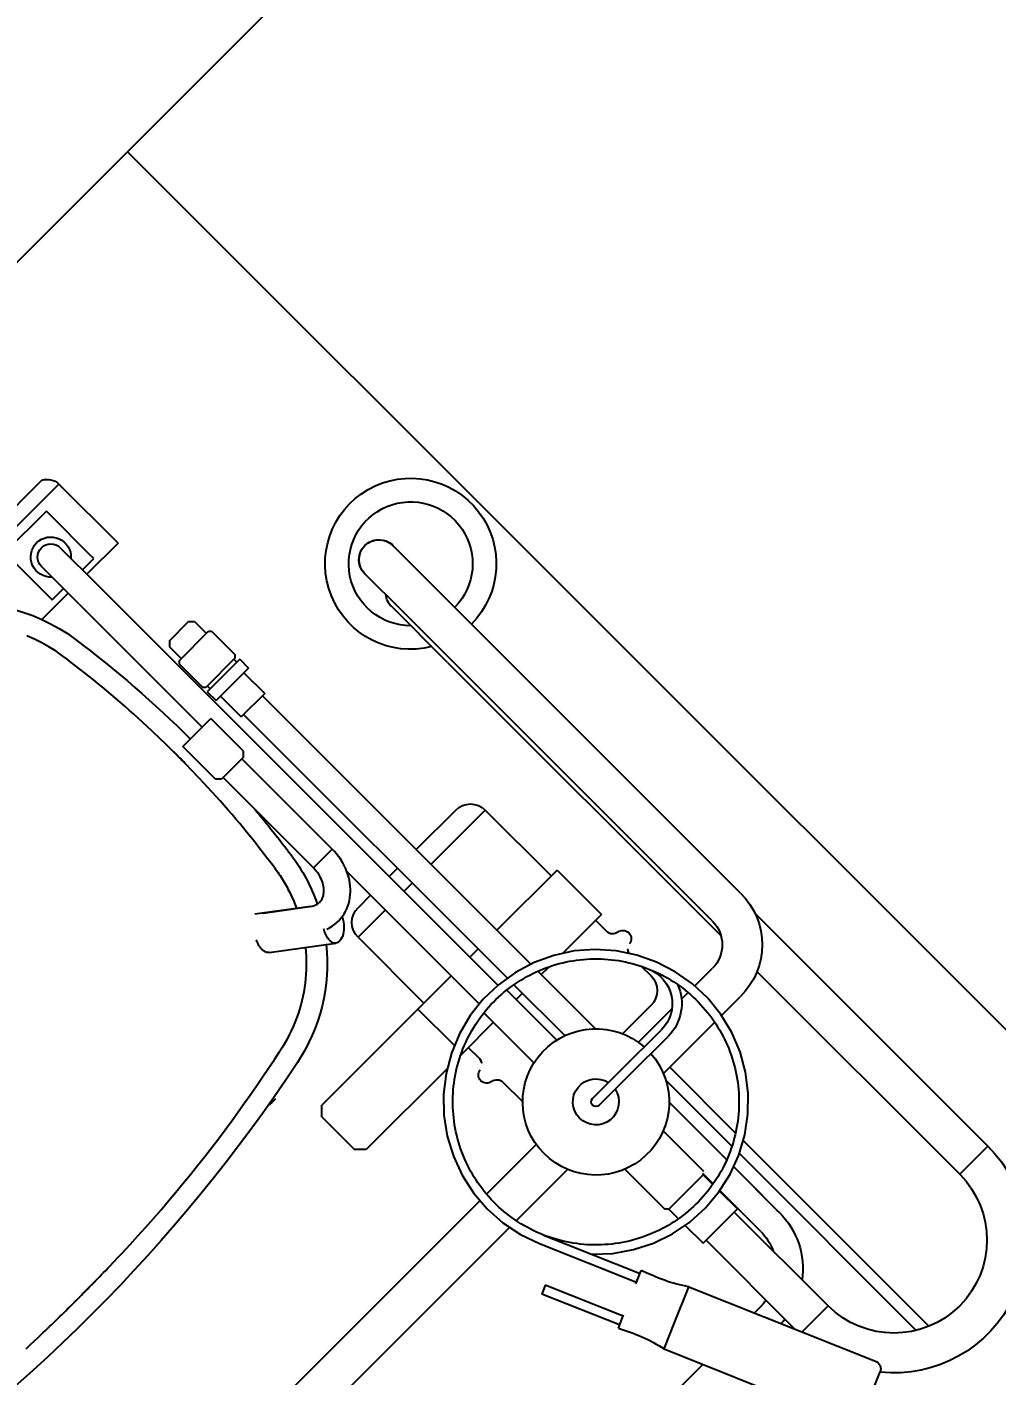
# Model space of a CAD drawing. Header units: millimetres. Extents: x 396580293 to 396624419, y 2853145456 to 2853176656.
# Drawn here: x 396593284.8 to 396593516.4, y 2853159746.6 to 2853160068.9 of the extents above; entities that cross this region are included whole.
import ezdxf

# ---------------------------------------------------------------- set-up
doc = ezdxf.new("R2010")
doc.units = ezdxf.units.MM
doc.header["$LTSCALE"] = 800
doc.header["$MEASUREMENT"] = 0
doc.layers.add('DIM', color=55, linetype='Continuous')
doc.layers.add('KPLAN-FAB', color=4, linetype='Continuous')
doc.styles.add('ARIAL', font='arial.ttf')
doc.dimstyles.new('dim-50', dxfattribs={"dimscale": 50, "dimtxt": 2, "dimasz": 2, "dimexe": 1, "dimexo": 1, "dimgap": 1, "dimtad": 1, "dimdec": 0, "dimrnd": 5, "dimdsep": 46, "dimtxsty": 'ARIAL', "dimcen": 1, "dimdle": 1, "dimclrd": 1, "dimclre": 1, "dimclrt": 3, "dimadec": 0, "dimazin": 0, "dimtfac": 0.1, "dimtdec": 0, "dimtix": 1, "dimtmove": 1, "dimatfit": 3, "dimfxl": 1, "dimtvp": 1.5, "dimfrac": 2, "dimtolj": 1, "dimtzin": 0, "dimarcsym": 0})

# ---------------------------------------------------------------- blocks, each defined once
blk = doc.blocks.new('*D35')
at = {"layer": 'Defpoints', "color": 0, "transparency": 16777216}
for p in [(396596479.7109259, 2853164763.487658), (396596365.0799956, 2853163678.118589), (396596479.7109259, 2853163563.487659), (396596479.7109259, 2853163563.487659), (396590053.2577437, 2853157137.034474)]:
    blk.add_point(p, dxfattribs=at)
at = {"layer": 'DIM', "color": 1, "lineweight": -2, "transparency": 16777216}
blk.add_arc((396596479.7109259, 2853163563.487659), 162.1126163420246, 125.9289879321951, 189.0710120789823, dxfattribs=at)
at = {"layer": 'DIM', "color": 1, "transparency": 16777216}
for points in [[(396596379.4456835, 2853163710.611649), (396596389.7266023, 2853163678.903388), (396596479.710926, 2853163725.600275)], [(396596334.471156, 2853163545.50494), (396596304.7803221, 2853163530.353521), (396596365.0799957, 2853163448.856728)]]:
    blk.add_solid(points, dxfattribs=at)
at = {"layer": 'DIM', "color": 3, "transparency": 16777216, "insert": (396596236.5421175, 2853163664.211477), "char_height": 100, "attachment_point": 5, "rotation": 67.50000000425132, "style": 'ARIAL'}
blk.add_mtext('\\A1;135°', dxfattribs=at)
blk = doc.blocks.new('A$C4CDB6190')
for p, q in [((32.63342666388599, 757.2799104131493), (690.6334266638859, 757.2799104131432)), ((249.1334266638901, 347.2126256404185), (249.1334266639219, 757.279910413147)), ((342.120926663903, 716.2149104130945), (319.1209266639025, 716.2149104130945)), ((316.9209266639027, 712.7149104130946), (344.3209266639028, 712.7149104130946)), ((316.9209266639027, 692.7149104130947), (316.9209266639027, 712.7149104130946)), ((323.6209266639026, 710.2149104130947), (337.6209266639025, 710.2149104130947)), ((323.6209266639026, 708.7149104130946), (323.6209266639026, 710.2149104130947)), ((323.6209266639026, 695.7149104130946), (323.6209266639026, 708.7149104130946)), ((337.6209266639025, 708.7149104130946), (337.6209266639025, 695.7149104130946)), ((327.4459266639023, 701.7149104130951), (327.4459266639023, 689.0149104130951)), ((333.7959266639027, 689.0149104130951), (333.7959266639027, 701.7149104130951)), ((323.6209266639026, 694.2149104130947), (323.6209266639026, 695.7149104130946)), ((327.4459266639023, 694.2149104130947), (323.6209266639026, 694.2149104130947)), ((337.6209266639025, 694.2149104130947), (333.7959266639027, 694.2149104130947)), ((337.6209266639025, 695.7149104130946), (337.6209266639025, 694.2149104130947)), ((316.9209266639027, 692.7149104130947), (327.4459266639083, 692.7149104130947)), ((333.7959266639027, 692.7149104130947), (342.6918350580727, 692.7149104130947)), ((327.4459266639023, 689.0149104130951), (327.4459266639019, 553.8231710832997)), ((333.7959266639027, 689.0149104130951), (333.7959266639022, 647.4194040735032)), ((318.2334266639227, 667.5314029165365), (317.2334266639227, 666.5314029165365)), ((324.7334266639227, 667.5314029165365), (318.2334266639227, 667.5314029165365)), ((324.7334266639227, 667.5314029165365), (325.7334266639227, 666.5314029165365)), ((317.2334266639227, 666.5314029165365), (317.2334266639227, 662.5314029165365)), ((325.7334266639227, 666.5314029165365), (325.7334266639227, 662.5314029165366)), ((316.4834266639227, 662.5314029165365), (315.9834266639227, 662.0314029165363)), ((315.9834266639227, 662.0314029165363), (315.9834266639227, 654.0314029165362)), ((326.4834266639227, 662.5314029165365), (316.4834266639227, 662.5314029165365)), ((326.4834266639227, 662.5314029165366), (326.9834266639227, 662.0314029165365)), ((326.9834266639227, 662.0314029165365), (326.9834266639232, 654.0314029165365)), ((316.4834266639232, 653.5314029165365), (315.9834266639227, 654.0314029165365)), ((315.9834266639227, 652.5314029165365), (321.4834266639227, 652.5314029165365)), ((315.9834266639227, 652.5314029165365), (315.9834266639232, 649.5314029165363)), ((316.4834266639232, 653.5314029165365), (326.4834266639232, 653.5314029165365)), ((316.9834266639227, 653.5314029165365), (316.9834266639227, 652.5314029165365)), ((321.4834266639227, 652.5314029165365), (326.9834266639232, 652.5314029165366)), ((325.9834266639227, 653.5314029165366), (325.9834266639227, 652.5314029165366)), ((326.4834266639227, 653.5314029165366), (326.9834266639232, 654.0314029165365)), ((326.9834266639232, 652.5314029165366), (326.9834266639232, 649.5314029165365)), ((315.9834266639232, 649.5314029165363), (321.4834266639232, 649.5314029165365)), ((317.5334266639229, 649.5314029165363), (317.5334266639229, 642.5314029165363)), ((321.4834266639232, 649.5314029165365), (326.9834266639232, 649.5314029165365)), ((325.433426663923, 649.5314029165365), (325.433426663923, 642.5314029165365)), ((270.8709266639094, 645.8524104130954), (270.8709266639094, 633.1524104130953)), ((280.3709266639098, 633.1524104130953), (280.3709266639098, 645.8524104130954)), ((340.3472460889502, 647.4194040735032), (330.8852457320449, 647.4194040735032)), ((330.8852457320454, 636.319404073503), (330.8852457320454, 647.4194040735032)), ((340.3472460889507, 636.3194040735034), (340.3472460889502, 647.4194040735032)), ((317.5334266639229, 642.5314029165365), (325.433426663923, 642.5314029165365)), ((318.3084266639244, 551.8190320553421), (318.308426663923, 642.5314029165363)), ((324.6584266639243, 553.4707028761432), (324.6584266639234, 642.5314029165365)), ((281.3834266639019, 616.8524104130954), (281.3834266639019, 635.8524104130951)), ((331.885245732045, 635.319404073503), (330.8852457320454, 636.319404073503)), ((331.8852457320454, 635.319404073503), (339.3472460889507, 635.319404073503)), ((332.4412459104983, 604.7726926203974), (332.4412459104979, 635.319404073503)), ((338.7912459104987, 604.7726926203974), (338.7912459104982, 635.319404073503)), ((339.3472460889507, 635.3194040735034), (340.3472460889502, 636.3194040735034)), ((270.8709266639094, 595.8524104130954), (270.8709266639094, 633.1524104130953)), ((280.3709266639094, 595.8524104130954), (280.3709266639098, 633.1524104130953)), ((281.3834266639019, 616.8524104130954), (281.3834266639019, 524.4703954717972)), ((345.7342611661675, 598.72890595957), (356.5512440547191, 606.8800872251313)), ((338.7912459104982, 604.7726926203974), (332.4412459104983, 604.7726926203974)), ((354.8930377462348, 605.6358804423459), (345.5737712444961, 598.6133094259734)), ((333.7959266639022, 598.4468779454007), (333.7959266639018, 553.8231710832994)), ((360.5664260276221, 597.9844930156527), (347.702011578037, 588.2904614049668)), ((270.8711827849784, 528.3524104130951), (270.8711827849788, 595.8524104130954)), ((280.3711827849784, 528.3524104130951), (280.3711827849784, 595.8524104130951)), ((304.9834266639241, 590.5314029164794), (318.3084266639239, 590.5314029164797)), ((324.6584266639238, 590.5314029164797), (327.4459266639019, 590.5314029164797)), ((333.7959266639018, 590.5314029164797), (337.9834266639241, 590.5314029164797)), ((299.9834266639241, 585.5314029164792), (318.3084266639239, 585.5314029164796)), ((299.9834266639246, 585.5314029164792), (299.9834266639246, 563.2799104131004)), ((324.6584266639238, 585.5314029164799), (327.4459266639019, 585.5314029164799)), ((333.7959266639014, 585.5314029164799), (342.9834266639241, 585.5314029164801)), ((342.9834266639241, 585.5314029164799), (342.9834266639245, 563.279910413101)), ((297.9834266639246, 563.2799104131004), (318.3084266639244, 563.2799104131009)), ((297.9834266639246, 563.2799104131004), (297.983426663925, 548.2799104131004)), ((324.6584266639243, 563.279910413101), (327.4459266639023, 563.279910413101)), ((333.7959266639018, 563.279910413101), (344.9834266639245, 563.279910413101)), ((344.9834266639245, 563.279910413101), (377.4834266639246, 563.2799104131016)), ((344.9834266639245, 563.279910413101), (344.9834266639245, 551.0125075156465)), ((379.4834266639246, 561.2799104131014), (377.4834266639246, 563.2799104131016)), ((379.4834266639246, 561.2799104131014), (379.4834266639246, 550.2799104131014)), ((324.6584266639247, 533.9678309365244), (324.6584266639243, 551.1879090667146)), ((326.7709266639017, 534.5861581706554), (326.7709266639017, 551.494312182064)), ((334.4709266639015, 534.5861581706554), (334.4709266639015, 551.4943121820619)), ((311.0790436201619, 548.2799104131007), (297.983426663925, 548.2799104131004)), ((299.983426663925, 548.2799104131004), (299.983426663925, 544.5000298830762)), ((318.3084266639244, 548.2799104131008), (315.6898510302876, 548.2799104131008)), ((318.3084266639248, 529.9508399622111), (318.3084266639244, 549.4182736892075)), ((326.7709266639013, 548.2799104131008), (324.6584266639243, 548.2799104131008)), ((344.9834266639245, 548.2799104131011), (334.4709266639015, 548.2799104131008)), ((342.983426663925, 548.2799104131011), (342.983426663925, 544.5000298830769)), ((344.9834266639245, 548.5494208543176), (344.9834266639245, 548.2799104131011)), ((344.9834266639245, 548.2799104131011), (345.5520022975138, 548.2799104131011)), ((350.1628097076341, 548.2799104131011), (377.4834266639246, 548.2799104131017)), ((377.4834266639246, 548.2799104131014), (379.4834266639246, 550.2799104131014)), ((342.983426663925, 536.5627759498828), (342.983426663925, 529.9011363818644)), ((299.983426663925, 532.7058892600464), (299.983426663925, 529.5314029164792)), ((271.8584266639018, 522.5662060528995), (271.8584266639013, 443.8149104130955)), ((304.9834266639255, 524.5314029164794), (314.5891197492101, 524.5314029164794)), ((294.2886715502245, 520.4024104130951), (288.3211827849782, 520.4024104130951)), ((298.8029295686633, 520.4024104130951), (296.5462353472231, 520.4024104130951)), ((313.3607892441123, 520.4024104130949), (302.0490493559473, 520.4024104130951)), ((364.6956179805811, 520.4024104130949), (347.8810640836905, 520.4024104130949)), ((596.360670542841, 520.4024104130935), (366.953181777581, 520.4024104130949)), ((320.6209266639016, 518.6399104130953), (307.3573418073856, 518.6399104130955)), ((320.6209266639016, 516.3899104130953), (307.3573418073856, 516.3899104130953)), ((330.6209266639016, 518.6399104130953), (320.6209266639016, 518.6399104130953)), ((320.6209266639016, 516.389910413095), (330.6209266639016, 516.389910413095)), ((281.3834266639019, 512.3408508386985), (281.3834266639014, 443.8149104130955)), ((294.778978312208, 510.9024104130951), (288.3211827849782, 510.9024104130951)), ((314.418308241251, 510.9024104130951), (297.0695170314129, 510.9024104130951)), ((312.2834266639252, 510.9024104130951), (312.2834266639257, 488.6504281151585)), ((315.1300266639255, 509.3735335522238), (315.1300266639259, 487.0279580930001)), ((364.1723362963894, 510.9024104130947), (346.8235450865514, 510.9024104130948)), ((554.5649451000209, 510.9024104130937), (366.4628750155953, 510.9024104130947)), ((318.3084266639257, 487.5314029165365), (318.3084266639253, 505.078980863979)), ((362.0381255113166, 504.0100275495169), (352.1652160364488, 481.0421008145881)), ((364.1052389174606, 503.121465696779), (354.2323294425923, 480.1535389618502)), ((324.1209266639016, 501.2668336038234), (324.1209266639016, 487.9688496145122)), ((337.1209266639016, 501.2668336038234), (337.1209266639016, 487.968849614512)), ((362.2711037998174, 476.6980206456464), (370.169431379712, 495.0723620335895)), ((364.338217205961, 475.8094587929083), (372.2365447858556, 494.1838001808512)), ((370.1694313797116, 495.0723620335895), (372.2365447858556, 494.1838001808514)), ((318.3084266639257, 487.5314029165365), (318.3084266639257, 485.611547136981)), ((324.6584266639256, 483.8419117594662), (324.6584266639256, 487.3838192771581)), ((336.4209266639018, 487.0149104130951), (324.8209266639019, 487.0149104130951)), ((324.8209266639014, 487.0149104130951), (324.8209266639014, 483.8135418269827)), ((336.4209266639014, 487.0149104130951), (336.4209266639014, 483.8135418269835)), ((312.2834266639257, 486.0171880883561), (312.2834266639265, 423.3340046714156)), ((315.1300266639259, 484.5239656693288), (315.1300266639264, 424.7873771142301)), ((318.3084266639257, 483.2107887708446), (318.3084266639262, 468.5314029165365)), ((324.6584266639261, 468.5314029165365), (324.6584266639256, 481.559117950047)), ((324.8209266639014, 481.5325478184088), (324.8209266639014, 475.5149104130953)), ((336.4209266639018, 481.5325478184088), (336.4209266639014, 475.5149104130951)), ((354.605452783112, 479.9931495193714), (351.4532103076658, 481.348161008309)), ((318.2834266639379, 478.0893114898592), (318.3084266639257, 478.1037452465819)), ((318.2834266639379, 473.4705093363422), (318.2834266639379, 478.0893114898592)), ((324.6584266639256, 479.0275056772996), (324.8209266639014, 478.9336862585703)), ((336.4209266639014, 475.5149104130951), (324.8209266639014, 475.5149104130951)), ((325.8584266639013, 443.8149104130952), (325.8584266639013, 475.5149104130953)), ((335.3834266639014, 445.4833924436327), (335.3834266639014, 475.5149104130953)), ((365.050222934744, 475.5033985991874), (361.8979804592977, 476.858410088125)), ((318.3084266639257, 473.4560755796196), (318.2834266639379, 473.4705093363422)), ((346.1629835180911, 470.5605060029402), (327.2069973263442, 426.4620866718769)), ((346.441570328529, 470.4407536895471), (346.1629835180911, 470.5605060029402)), ((346.4415705657261, 470.4407546056001), (346.6115522837895, 470.6396433842867)), ((318.3084266639262, 467.779894409191), (318.3084266639262, 468.5314029165365)), ((324.6584266639261, 467.7798944091912), (324.6584266639261, 468.5314029165367)), ((354.4874720002272, 466.9821716518588), (346.441570328529, 470.4407536895471)), ((360.8624566284457, 464.2418439390247), (341.9064704366988, 420.1434246079613)), ((360.8624566284457, 464.2418439390248), (354.4874720002276, 466.9821716518588)), ((337.3433171815382, 455.0798944091914), (339.5085441059241, 455.0798944091914)), ((356.9241343164108, 455.0798944091916), (421.6534266639214, 455.0798944091925)), ((281.3834266639014, 443.8149104130955), (271.8584266639013, 443.8149104130955)), ((325.8584266639013, 443.8149104130952), (334.6662190448569, 443.8149104130952)), ((339.2792035399152, 419.0958232271566), (328.254598707149, 423.8348197750931))]:
    blk.add_line(p, q)
at = {"flags": 128}
for points in [[(345.33159314673, 682.9566968319918), (345.6648450998546, 684.9297011731173), (346.097756019044, 686.869686925223), (346.6253000406505, 688.7651408551241), (347.2485738901378, 690.6259597180392), (347.9650121835948, 692.4471391079928)], [(342.8038698343521, 647.2119459544587), (342.8039365915542, 647.4097950099016), (342.803955665041, 647.4422577297295), (342.803955665041, 647.4410014687086), (342.803955665041, 647.4364811828337), (342.8039652017838, 647.4555920338239), (342.8039842752701, 647.482891296407), (342.804041495729, 647.5336216477658), (342.8041463999043, 647.6249674422647), (342.8042417673359, 647.694185720196), (342.8043943552261, 647.779308901539), (342.8048044351822, 647.9714620200895), (342.8053480295425, 648.1666725216414), (342.8067880777603, 648.5497426329161), (342.8110414652115, 649.3025925097968), (342.8252130655533, 650.7954571483637), (342.8471475748306, 652.2804565070174), (342.9169088510757, 655.2448315260912), (343.022080054689, 658.1964040635135), (343.1614977030045, 661.1275459168459), (343.243666282106, 662.5830734608675), (343.3339601663834, 664.0306354401614), (343.4322172312027, 665.4692793725039), (343.5382848886734, 666.8980515835785), (343.6520391611343, 668.3160007832553), (343.7733083872085, 669.7221721051241), (343.9019495157486, 671.115611874869), (344.037819495607, 672.4953735707307), (344.1807752756363, 673.8604963658358), (344.3306547312023, 675.210033738425), (344.4869619516612, 676.5438140271212), (344.6485525278335, 677.8621209500338), (344.8146062998062, 679.1637719510104), (344.9843221811534, 680.4475582478545), (345.1569181589366, 681.7122686741855), (345.3315740732433, 682.9566992161773)], [(342.8031736521011, 647.211963021567), (342.8083902506119, 648.9293972490336), (342.8150373605972, 649.787995302489), (342.8194051889664, 650.2171746728922), (342.8244501261001, 650.6443930504824)], [(342.8244501261001, 643.7795329926516), (342.8194051889664, 644.206495964339), (342.8150373605972, 644.6357146738078), (342.8083902506119, 645.4943696496989), (342.8031736521011, 647.211963021567)], [(345.3315740732441, 611.4672268269564), (345.1573377756367, 612.7116502163913), (344.9857240823994, 613.977168881705), (344.8172479776636, 615.2627218602206), (344.6524625925313, 616.5672553418184), (344.4918733743921, 617.8897083638217), (344.3360048441182, 619.2290271161104), (344.1854101328145, 620.5841482518222), (344.040585151125, 621.9540203450229), (343.9020830301533, 623.3375824330355), (343.7704092172871, 624.733775937369), (343.6461073068867, 626.1415470479037), (343.5297018198262, 627.5598336098697), (343.4217077402363, 628.9875806210543), (343.3226686624776, 630.4237306950595), (343.2330232767354, 631.8672991631533), (343.1523042825943, 633.3181978104617), (343.0167585520035, 636.2399090168979), (342.915239921022, 639.1836125491168), (342.8471380380874, 642.1423543332126), (342.8252130655533, 643.6240164278055), (342.8110414652115, 645.1183178363349), (342.8067880777603, 645.8740132389571), (342.8053480295425, 646.25757173579), (342.8048044351822, 646.4525497047212), (342.8043943552261, 646.644852542689), (342.8042417673359, 646.729946070721), (342.8041463999043, 646.7993215559031), (342.8040319589859, 646.8904770998265), (342.8039842752701, 646.941414465567), (342.803955665041, 646.9716714782621), (342.8039461282974, 646.9903248449768), (342.803955665041, 646.9819310208763), (342.803955665041, 646.9805698184274), (342.8039365915542, 647.0119261456631), (342.8038889078384, 647.0996899617817), (342.8038698343521, 647.2118299314784)], [(345.3315740732441, 611.4672268269564), (345.401144614626, 610.9986508725191), (345.4763418344746, 610.5319250462557), (345.5571275858178, 610.0670874951388), (345.6434732584248, 609.6041739819552), (345.7353407053247, 609.1432202694918), (345.8326917795434, 608.6842668889071), (345.935497870852, 608.2273472188022), (346.0437208322778, 607.7724970219637), (346.1573225168481, 607.3197544453647), (346.2762838510766, 606.8691552517917), (346.4005476145044, 606.4207375882174), (346.5301042703881, 605.9745372174289), (346.664896598269, 605.5305922863985), (346.8049055246606, 605.0889361737277), (346.9500929025903, 604.6496070263888), (347.1004301218286, 604.212638222983), (347.2558599619165, 603.7780726788546), (347.4163728861108, 603.3459437726046), (347.5819307474389, 602.9162848828341), (347.752485862185, 602.4891389248874), (347.9280096201196, 602.0645392773653), (348.1084734110132, 601.6425193188693), (348.293839087893, 601.2231219647433), (348.4840685037866, 600.8063805935885)], [(346.8414857251605, 592.1774881398323), (346.1841248928586, 591.965152041505), (345.5134074671864, 591.8001746989924), (344.8326455514311, 591.6836685316368), (344.1453582924101, 591.616258760477), (343.4550681678447, 591.5985729245887), (342.7652967012382, 591.6312368164367), (342.0798420514152, 591.714346636327), (341.4021534605818, 591.8466535485641), (340.735329878908, 592.0267130468021), (340.0824784195211, 592.2530868029928), (339.446699223312, 592.5243275028301), (338.8307792081023, 592.8385073591912), (338.2365214561946, 593.1932718981893), (337.6655438049425, 593.586365499324), (337.119458821297, 594.0155295249385), (336.5998826650534, 594.4785074954118), (336.10816786751, 594.9730007015289), (335.6450027018614, 595.4968067167921), (335.2110369752886, 596.0478306207244), (334.8069160139658, 596.6239730414914), (334.4332861729372, 597.2231373554846), (334.0907778763281, 597.8432340458382), (333.7797853359853, 598.4823027057707), (333.5005787963596, 599.1384305202124), (333.2534422259168, 599.8097059694526), (333.0386555170562, 600.4942113504862), (332.8564981500081, 601.1900314086004), (332.7072335078592, 601.8952596912304), (332.5909920377226, 602.6080239066921), (332.5078574559447, 603.3264405933817), (332.4579120571107, 604.0486240794796), (332.4412450352574, 604.7726925769995)], [(345.7342618086364, 598.728906595009), (345.4662928351327, 598.5416509585809), (345.197524268654, 598.3820047704799), (344.9288950360074, 598.2489738139978), (344.6613413054492, 598.1415606308135), (344.3957997761058, 598.0587631501369), (344.1325360826045, 597.9990090618938), (343.8708319617203, 597.9616203308021), (343.6099683782813, 597.9465426092963), (343.3492209236711, 597.9537191447279), (343.0878670766097, 597.9830936532823), (342.8251828140651, 598.0346083686184), (342.5602200913522, 598.1088433908649), (342.2928557294613, 598.2074238873658), (342.02416623714, 598.3312552144536), (341.7552476028304, 598.4812262002894), (341.4871907837723, 598.6582224994183), (341.22109051188, 598.8631307040516), (340.9581687892646, 599.0968026564103), (340.7008808564374, 599.3592512538148), (340.4515781846653, 599.64966438155), (340.212456986817, 599.9671928418379), (339.9857172456145, 600.3109888521371), (339.773582726958, 600.6800424352896), (339.5780554255798, 601.0724290857981), (339.4008390265535, 601.4859834491913), (339.2436234271495, 601.9185406501952), (339.108094234015, 602.3679214626192), (338.9955904332551, 602.8315686755245), (338.9069230979826, 603.3066792809608), (338.8428573872429, 603.7904532758589), (338.804156917045, 604.2800884658227), (338.791246502321, 604.7726927791898)], [(354.9842649606953, 605.6992114422826), (354.9803644327412, 605.6967128155736), (354.9764734415303, 605.694195115378), (354.9725824503194, 605.6916678784395), (354.9687105325943, 605.6891311047581), (354.9648386148701, 605.6865800259617), (354.9609857706314, 605.6840194104223), (354.9571329263936, 605.681444489768), (354.9532896188984, 605.6788600323705), (354.9494558481465, 605.6762612698583), (354.9456316141373, 605.6736482022313), (354.9418169168716, 605.6710303662327), (354.9380117563496, 605.6683934567479), (354.9342161325703, 605.6657517788911), (354.9304300455342, 605.6630910275487), (354.9266439584981, 605.6604255078342), (354.9228769449483, 605.6577409146335), (354.9191194681412, 605.6550515530614), (354.915361991335, 605.6523478863744), (354.9116235880147, 605.6496299145726), (354.9078851846943, 605.6469024060277), (354.9041658548603, 605.644160592368), (354.9004465250264, 605.6414092419649), (354.8967367319356, 605.6386483548192), (354.8930460123311, 605.6358731625585)], [(360.5664259104023, 597.9844869015722), (360.6689363626728, 598.0692065594701), (360.7644563822041, 598.1636203167943), (360.8525377420674, 598.2671607373265), (360.9327226785908, 598.3792365429906), (361.0047346262227, 598.4993947384864), (361.0688024667989, 598.6277783749608), (361.1248689798604, 598.7644732831029), (361.1728483347188, 598.9095652936008), (361.2124735025655, 599.0624535916356), (361.2433057932149, 599.2214644787816), (361.2653738168965, 599.3863595364601), (361.2787634042988, 599.5569909451513), (361.2834554819356, 599.7335303662327), (361.2793737558614, 599.9160493252782), (361.2664991525899, 600.103689515403), (361.2448221353779, 600.2955401776342), (361.2144476084004, 600.4905665753392), (361.1755567697774, 600.6881392834691), (361.128159156252, 600.8882392285374), (361.0722738413106, 601.0908473370579), (361.0077577738057, 601.2961114285497), (360.9347158579121, 601.5034020779638), (360.8536344675313, 601.7113889096288), (360.7649999765645, 601.9187320111301)], [(360.7649999765645, 601.9187320111301), (360.7596021799336, 601.9307864544896), (360.7541853098164, 601.942840897849), (360.7487398294693, 601.9548905728368), (360.7432657388936, 601.966935479453), (360.7377725748306, 601.9789756176976), (360.7322508005391, 601.9910157559422), (360.7267099527603, 602.0030511258153), (360.721140494753, 602.0150864956884), (360.7155424265156, 602.0271170971898), (360.7099252847916, 602.0391429303197), (360.7042795328389, 602.051163995078), (360.6986147073994, 602.0631850598363), (360.6929212717305, 602.075201356223), (360.687199225832, 602.087212884238), (360.6814581064468, 602.0992196438817), (360.6756883768326, 602.1112264035252), (360.6698995737324, 602.1232283947973), (360.6640821604023, 602.1352303860692), (360.6582361368424, 602.1472276089696), (360.6523710397965, 602.1592200634984), (360.6464773325215, 602.1712077496557), (360.6405550150166, 602.1831954358129), (360.6346136240254, 602.1951783535985), (360.6286531595479, 602.2071565030126)], [(353.5634332803979, 592.7073586819675), (354.2533022074004, 591.888057076743), (354.9656969217558, 591.0886109707858), (355.7001596597924, 590.3095067379977), (356.4562326578393, 589.5512212155369), (357.2334581522241, 588.8142407773045), (358.031387916018, 588.0990565655736), (358.8495641855498, 587.4061454175023), (359.6875291971465, 586.7359889386205), (360.5448347238799, 586.0890782712011), (361.4210134653344, 585.4658902524022), (362.315617194583, 584.8669112561253), (363.2281976846952, 584.292627656272), (364.1582876352568, 583.7435210583715), (365.1054292825957, 583.220073067954), (366.0691839365263, 582.7227700589207), (367.0490842966338, 582.2520984051735), (368.0446725992461, 581.8085349438697), (369.0555006174345, 581.3925708172826), (370.0811105875273, 581.0046828625709), (371.1210447458525, 580.645362222007), (372.1748500971098, 580.3150857327491), (373.2420736459985, 580.0143445370704), (374.3222576288481, 579.743615472129), (375.4149442819853, 579.5033849118262)], [(451.7696247247126, 571.7739642499012), (451.6504624301542, 571.7739785550159), (451.6108094064488, 571.773988091759), (451.5877263342936, 571.7739976285022), (451.5816903209283, 571.7740023968738), (451.5525053350224, 571.7740119336169), (451.4114230779905, 571.7740977643055), (451.0490068701996, 571.7745030758899), (450.6351649669904, 571.7752850888293), (450.1899386851087, 571.7765200970691), (449.7083929089804, 571.7783130047837), (449.1915753392472, 571.7807734845202), (448.6408761052384, 571.7840016720812), (448.0568498281732, 571.7881167767566), (447.4386605529084, 571.7932713864366), (446.7926713732972, 571.7995084164658), (446.1261355785622, 571.806856477074), (445.4462993053689, 571.8153489468614), (444.7571110634108, 571.825038277916), (444.0592783598199, 571.8359626172104), (443.3544510511651, 571.8481076596299), (442.6442766098275, 571.861454331688), (441.9304042963281, 571.8759978650132), (441.2144821790953, 571.8917191861193), (440.4981595186491, 571.9086135266343), (439.0709048418298, 571.94585450869), (437.6582115797296, 571.9876635907212), (436.2505525259271, 572.0342219708482), (434.8460453657403, 572.0856011746445), (433.4446543363823, 572.1418488858262), (430.6510716585417, 572.2691787121809), (427.8692465929289, 572.4166501400985), (425.0965744165678, 572.5848735211409), (422.3330742029443, 572.7741254208601), (419.5795398859281, 572.984601342491), (416.8367630152001, 573.2164920208967), (414.1055351404443, 573.4699881909405), (411.3860994486112, 573.7455333111797), (408.6760860590239, 574.0445388196026), (405.9773498682274, 574.3661416409527), (403.2925802377953, 574.7090686200175), (400.6244617609281, 575.0720513699566), (397.9756885675683, 575.4538215039286), (395.3489452509184, 575.8531058667216), (392.7469164041777, 576.2686313031228), (390.1722913889185, 576.6991341946634), (387.6277643350859, 577.1433366177591), (385.1160198358794, 577.5999701855688), (382.6387840418119, 578.0674231884987), (380.1949411539336, 578.5424340603857), (377.7862888483305, 579.0220511792212), (375.4149442819853, 579.5033849118262)], [(468.647523513247, 572.084323251061), (467.241803994586, 572.0328057644888), (465.8336931375756, 571.9862283108755), (464.4232243208184, 571.9445575116201), (463.0072611479058, 571.9076026318593), (462.2978001741662, 571.8908656476063), (461.5885662941232, 571.8753016827625), (460.8804714588423, 571.8609155056994), (460.174280991961, 571.8477166531604), (459.4687461761727, 571.8356908200305), (458.7669348625436, 571.8248332379385), (458.0735486654539, 571.815148675255), (457.3932886032357, 571.8066371319812), (456.7308568863167, 571.7993129132312), (456.0904011039033, 571.7931521771472), (455.4754990247979, 571.7880595562976), (454.8920282630219, 571.7839539883654), (454.3428984193106, 571.7807448742908), (453.827611794879, 571.7782986996692), (453.3471611050863, 571.7765105603258), (452.9025395123262, 571.7752803204578), (452.4825439510841, 571.7744983075183), (452.2896902544398, 571.7742551205675), (452.1205542145266, 571.7740929959338), (451.9887846244468, 571.7740119336169), (451.9516333287551, 571.7739976285022), (451.9287489449575, 571.773988091759), (451.8892352750494, 571.7739785550159), (451.7703212978826, 571.7739642499012)], [(451.7699802228357, 571.7739308713), (447.7994957474961, 571.7901337979358), (445.8143854049935, 571.8108285306018), (444.8219209818139, 571.8244517682117), (443.8308262733712, 571.840282761864)], [(459.7089087871804, 571.8402827618643), (458.7178093103662, 571.8244517682119), (457.7253454832329, 571.810828530602), (455.7402378229394, 571.7901337979358), (451.769758530228, 571.7739308713)], [(357.0592320418614, 492.4273345006197), (353.3594453788059, 489.0310523045748), (349.2279005503911, 486.1756226552217), (344.7430444216984, 483.9152643216341), (339.9900383210438, 482.2928974164217), (335.0591305351513, 481.3393280041905), (330.0439500516909, 481.0726615918367), (325.039725348975, 481.4979621899815), (320.1414764380711, 482.6071521771639), (315.4422116732853, 484.3791744244783), (311.0311615920323, 486.7803785336705), (306.9920814490579, 489.7651693356724), (303.401666924979, 493.276874734232), (300.3280938124913, 497.2488114369602), (297.8297222113866, 501.6055640710087), (295.9539902663487, 506.264402581522), (294.7365153289097, 511.1368659270497), (294.2004144644993, 516.1304357779713), (294.3558681464451, 521.150294257471), (295.1999247527378, 526.1011240018101), (296.716555402305, 530.8889183533879), (298.8769638991612, 535.4227671159001), (301.6401303267739, 539.6165797246189), (304.9535811400674, 543.3907267583103), (308.7544072127603, 546.6735407841893), (312.9704344725869, 549.402689648935), (317.5216103053354, 551.5263554585665), (322.321515724685, 553.0042073262422), (327.2790110564492, 553.8081881535738), (332.2999628341459, 553.9230319989412), (337.2890329814218, 553.34655494816), (342.1514893031381, 552.0897075665682), (346.7950022673867, 550.1763507855622), (351.1314022994298, 547.6428195965975), (355.0783479666971, 544.5372173321932), (358.5608947730321, 540.9185144437042), (361.5129173255223, 536.8554219735353), (363.8783610320352, 532.4250921738832), (365.6123102164524, 527.7116474641052), (366.6818440413731, 522.8045866025179), (367.066651628043, 517.7970855442372), (366.7594254470127, 512.7842262519091), (365.7659996009129, 507.861193133661), (364.105237767722, 503.1214651597228)], [(362.0381248450535, 504.0100273621765), (362.3588264441746, 504.7825834286897), (362.6607263541477, 505.5641779435366), (362.9436433768528, 506.3540801537722), (363.2073963141697, 507.1515569222659), (363.4518039679783, 507.9558774960726), (363.6766851401585, 508.766310526201), (363.8818586325901, 509.5821252597063), (364.0671408629678, 510.4025897515502), (364.2323530173562, 511.2269720566957), (364.3773138976353, 512.0545414221968), (364.5018399215, 512.8845664990631), (364.6057522750161, 513.7163150442329), (364.6888673758763, 514.5490563047617), (364.7510946250218, 515.382906658718), (364.7926056838291, 516.2193586064067), (364.8134696936863, 517.0577797425476), (364.8137486434243, 517.8974190486163), (364.7934997535013, 518.7375254315821), (364.7527850127481, 519.5773479474273), (364.6916640258091, 520.4161355031222), (364.6101963973301, 521.2531370056358), (364.5084441161412, 522.087601436445), (364.3864644027012, 522.9187783730712), (364.2443192458409, 523.7459156048981), (364.0820658660195, 524.5682630074707), (363.8997686362523, 525.385069562265), (363.6973131156224, 526.1963370574204), (363.4743726706765, 527.003556801149), (363.2312024092935, 527.8061768544405), (362.9680979705113, 528.6035046113223), (362.6853526091831, 529.3948444855896), (362.3832548117898, 530.179502679178), (362.06210498574, 530.9567853940218), (361.7221892333287, 531.7259988320558), (361.363805577781, 532.486449195215), (360.9872448897618, 533.237442685434), (360.5928028083108, 533.978283120462), (360.1807702040928, 534.7082790864196), (359.7514403319619, 535.4267344010561), (359.3047512030862, 536.133542968103), (358.8398945784829, 536.8300518525331), (358.3572638488076, 537.5158521664825), (357.8573549247049, 538.1903812421053), (357.3406661010049, 538.8530680669039), (356.8076909041661, 539.5033475888458), (356.2589300132058, 540.1406547558992), (355.6948769545811, 540.7644245160309), (355.1160276389378, 541.3740846646515), (354.5228827452916, 541.9690725339141), (353.9159358001011, 542.5488230717864), (353.2956850981973, 543.1127664578643), (352.6626241660379, 543.6603376401156), (352.0167959189675, 544.1913601887908), (351.3569701171177, 544.7068736088961), (350.6836164450902, 545.2066490185946), (349.9973822093266, 545.6903025639742), (349.2989182925485, 546.157455159494), (348.588874385383, 546.6077205670562), (347.8678989863652, 547.0407197011202), (347.1366417861245, 547.4560710919588), (346.3957548594735, 547.8533956540315), (345.6458855128544, 548.2323071492403), (344.8876834368966, 548.5924264920442), (344.1217995143197, 548.9333745969024), (343.3488834357518, 549.2547652257173), (342.569096133735, 549.5564171803683), (341.7809224581979, 549.8389336598603), (340.9848297095559, 550.1022598279206), (340.1815522170323, 550.3462359441011), (339.3718284821771, 550.5707070363253), (338.5563946223519, 550.7755133641451), (337.7359879470132, 550.9604975712984), (336.9113445735238, 551.125502301523), (336.0832012152932, 551.2703701985567), (335.2522951817773, 551.3949415219514), (334.4193625903386, 551.4990612996309), (333.5851404524106, 551.5825697911471), (332.7503653323911, 551.6453096402377), (331.9153203523419, 551.68715210087), (331.0783623239658, 551.708187772104), (330.2398939883969, 551.7085120213716), (329.4006641662377, 551.6882059109896), (328.5614218271039, 551.6473528874606), (327.7229160523675, 551.5860363972872), (326.8858954763673, 551.5043351186006), (326.0511091804765, 551.4023301137179), (325.2193063950799, 551.2801095975133), (324.3912351584695, 551.1377498639317), (323.5676455950998, 550.9753343594759), (322.7492863393091, 550.792946530649), (321.9369054293893, 550.5906698239535), (321.1308777785562, 550.3684827817171), (320.3296125388406, 550.1259490979405), (319.533401773002, 549.8632666600435), (318.7429309344552, 549.580752564737), (317.9588866687081, 549.2787143719881), (317.181950852897, 548.9574715626927), (316.4128101325295, 548.6173340810032), (315.6521511531137, 548.2586190236302), (314.9006569838785, 547.8816339505406), (314.1590130782388, 547.4866983426302), (313.4279036975168, 547.0741221440525), (312.708016679313, 546.644220067331), (312.0000350928563, 546.1973044408055), (311.3043690181039, 545.7335111630648), (310.6196606612466, 545.2519223225804), (309.9460661864541, 544.7527763379305), (309.2841375327366, 544.2365905774324), (308.634427831199, 543.7038752568455), (307.9974878287571, 543.1551429761143), (307.3738682723301, 542.59090871937), (306.7641222930215, 542.0116874707433), (306.168800637748, 541.4179870618077), (305.5884564376138, 540.8103272450658), (305.0236404395364, 540.1892134679051), (304.4749010062474, 539.5551654828282), (303.9427960372232, 538.9086935055943), (303.4277046180032, 538.2500979436131), (302.9286396956704, 537.5780889523716), (302.445634648826, 536.8928858769627), (301.9790518737095, 536.1951503289433), (301.5292489981912, 535.4855427277776), (301.0965955710672, 534.7647246850224), (300.6814468360203, 534.0333542359562), (300.2841675734781, 533.292094184229), (299.9051201796788, 532.5416049493047), (299.5446694350503, 531.7825469506474), (299.20317296746, 531.0155806077213), (298.8809955573342, 530.2413663399907), (298.5784996009129, 529.4605657590123), (298.295968816306, 528.6736306679935), (298.0328929877542, 527.879050685236), (297.7892077422403, 527.0769694579334), (297.5650442099832, 526.2681278718205), (297.3605430579446, 525.4532674086781), (297.1758378005288, 524.6331295502873), (297.0110643363255, 523.8084545863362), (296.866358563926, 522.9799839986058), (296.741858766105, 522.1484589708539), (296.6376984572671, 521.3146200907917), (296.5540159201878, 520.4792085421773), (296.4909446692727, 519.6429656577797), (296.4486206031106, 518.8066323233337), (296.4271772361058, 517.9707742241712), (296.4266074157022, 517.1338325125666), (296.4468062377232, 516.2958405298682), (296.4876711821812, 515.4575444889756), (296.5490949607156, 514.6196904910298), (296.6309726691502, 513.7830251587123), (296.7332041716836, 512.9482939971181), (296.8556821799534, 512.1162435544225), (296.9983065581582, 511.2876203788013), (297.1609676337503, 510.4631701243611), (297.3435652709263, 509.6436390412541), (297.5459945655125, 508.8297739756795), (297.7681506133336, 508.0223199856968), (298.0099690413731, 507.2218951714726), (298.2719266867898, 506.4270660412999), (298.5539448714512, 505.6377467644901), (298.8556850409764, 504.8546132577152), (299.1768157935403, 504.078340245554), (299.5170033431314, 503.3096036446782), (299.8759162879246, 502.5490781796666), (300.2532160735391, 501.7974421513768), (300.648571298148, 501.0553679002018), (301.0616505599278, 500.3235325349065), (301.4921200728672, 499.6026119721623), (301.9396412825841, 498.8932809365483), (302.4038875556248, 498.1962153447361), (302.8845775580662, 497.5120088589878), (303.3825910544656, 496.8395039571019), (303.8979304290074, 496.1785170567723), (304.4300687766331, 495.5295869839878), (304.9784744239109, 494.8932477963658), (305.542620465781, 494.2700359357091), (306.1219776129978, 493.6604878438206), (306.7160141921299, 493.0651399625035), (307.3242009139317, 492.4845287335606), (307.9460132575291, 491.919190598795), (308.580917165305, 491.3696620000096), (309.2283857321995, 490.8364793790074), (309.8878896689675, 490.3201767934056), (310.5589545226357, 489.8212501538487), (311.2427282786625, 489.3389269841405), (311.939350411918, 488.8729712498875), (312.6481533503788, 488.4237310422151), (313.3684623694676, 487.9915496838777), (314.0996098971623, 487.5767633450719), (314.8409224009774, 487.1797201169224), (315.5917299247044, 486.8007633221837), (316.3513613200444, 486.440229131052), (317.1191454386967, 486.0984680188389), (317.8944123244542, 485.7758161557407), (318.6764884448308, 485.4726216328828), (319.464706227805, 485.1892206204625), (320.2584350562351, 484.9259469044896), (321.0589319920796, 484.6824523938389), (321.8665063834446, 484.4585368169041), (322.6804125762242, 484.2543146146028), (323.4999061084049, 484.069895459482), (324.3242431140202, 483.9053985608309), (325.1526773429173, 483.7609359753819), (325.9844652271527, 483.6366221440526), (326.8188614106434, 483.5325715077608), (327.6551214313763, 483.4488961232396), (328.4925005293148, 483.3857104314061), (329.3302537954109, 483.3431312573643), (330.1676367303985, 483.3212706578462), (331.0039311355609, 483.3202430737705), (331.8403471714514, 483.34012003071), (332.6773512816685, 483.3808133137913), (333.514200494315, 483.4421965611666), (334.3501520610112, 483.5241434109896), (335.1844630098599, 483.6265275014134), (336.0163909650105, 483.7492224705904), (336.8451923585194, 483.8921019566744), (337.6701254105824, 484.055041982004), (338.4904468512791, 484.2379161847323), (339.3054134106892, 484.4405958188265), (340.1142824149388, 484.6629569066256), (340.9163117862004, 484.9048754704683), (341.7107701754826, 485.1662251485079), (342.4986863589543, 485.447430325815), (343.2806385016697, 485.7485935223787), (344.0559602237004, 486.069361878702), (344.8239887213963, 486.4093825352877), (345.584056422736, 486.7682978642672), (346.3354981398838, 487.1457597745149), (347.0776486850041, 487.5414130223482), (347.809842870261, 487.9549023640841), (348.531415507819, 488.3858773244112), (349.2417002177494, 488.8339826596468), (349.9400318122166, 489.2988678944796), (350.6257451033848, 489.7801754010409), (351.2981784796971, 490.2775570882051), (351.9580829596776, 490.7916733754366), (352.6060665107029, 491.322879506418), (353.2416117644566, 491.8706318867891), (353.8641965842503, 492.4343845380037), (354.4733012175816, 493.0135914815157), (355.068405911948, 493.6077115071502), (355.6489861464756, 494.2161962521761), (356.2145269370339, 494.8385021222322), (356.7645037627476, 495.4740855229585), (357.2983992553013, 496.1224004758089), (357.8156888938206, 496.7829033864229), (358.3158576941746, 497.4550482762542), (358.7983811354893, 498.1382915509432), (359.2637289023655, 498.8333830369204), (359.712451741721, 499.5409521592348), (360.1441967940587, 500.2603301537722), (360.5586088156961, 500.9908506406039), (360.9553301787632, 501.7318472398012), (361.3340104079502, 502.4826523793426), (361.6942918753884, 503.2425984872072), (362.0358217215794, 504.0110179913729)], [(346.1629832244175, 470.5605074895116), (346.5811622596043, 471.1629435551854), (346.9899476027745, 471.7827460301607), (347.3882627940434, 472.418136311838), (347.7750301814335, 473.067335797617), (348.1491744971531, 473.7285611165255), (348.5096180892246, 474.4000479710789), (348.8552856898564, 475.0800034535616), (349.185541913535, 475.7666394246309), (349.5030677771824, 476.458229733774), (349.8091888880986, 477.1536108983248), (350.1047373271244, 477.8516814244478), (350.3905427909153, 478.5513350499361), (350.9362519240635, 479.9509975445955), (351.4532101607579, 481.348161412546)], [(365.0502241111058, 475.5033967030731), (364.3913567519444, 474.1668459904879), (363.7514293647068, 472.8083130849093), (363.4412420249241, 472.1206185353487), (363.1389987921971, 471.4272067082613), (362.8457677817601, 470.7280060780733), (362.5627720809239, 470.0227591527193), (362.2930205321568, 469.309529973337), (362.0379841780918, 468.589462949106), (361.7984760260838, 467.8646323216646), (361.5753162360447, 467.1371218693941), (361.3693154311436, 466.4090058339326), (361.1812961554783, 465.6823679936617), (361.0120714164036, 464.9592873585909), (360.86245660546, 464.24184293873)], [(318.308426770714, 467.7798953628655), (318.3402631336325, 466.6815581894034), (318.4353927835523, 465.586887893688), (318.5932474558454, 464.4994845962637), (318.8132576945177, 463.4229531860464), (319.0948549372015, 462.360889015209), (319.437433391895, 461.3169112777823), (319.8398085782387, 460.2945151901358), (320.3003404045499, 459.2969766235464), (320.8173768646862, 458.32753807069), (321.389265787061, 457.3894658661002), (322.0143542901096, 456.4859977340813), (322.6907148546688, 455.620280799877), (323.4158543725403, 454.7950234985466), (324.1872208934456, 454.0128388977164), (325.0022622814263, 453.2763305282705), (325.8584265493923, 452.588111457836)], [(324.6584265571382, 467.7798953628655), (324.6775823581829, 467.0841565704461), (324.7348313216239, 466.3905158615228), (324.8298463840115, 465.7010427093621), (324.9623001837485, 465.0177970504876), (325.1318656581975, 464.3428388214224), (325.338204732012, 463.6782231903189), (325.5806623862913, 463.0259528732415), (325.8584267660967, 462.3879685974237)], [(335.3834266971121, 455.2323976135369), (336.3604208514889, 455.1180949783442), (337.3433169433465, 455.0798955536004)], [(335.3834263571875, 448.8311448669549), (336.0821131440157, 448.7717595672722), (336.7825106933842, 448.7381616211052)]]:
    blk.add_lwpolyline(points, dxfattribs=at)
for centre, radius, start, end in [((320.9202705799221, 712.6424656658824), 4.000000000000017, 116.733161021519, 178.9622486959258), ((383.0522581930231, 677.5938573952753), 43.09999999999995, 122.5176843931261, 171.9103686753087), ((330.6209266639025, 701.7149104130947), 4.800000000000011, 311.4111886381071, 228.5888113618929), ((330.6209266639025, 701.7149104130951), 3.175000000000003, 0, 180), ((596.8038675302723, 647.2119630215711), 258.9999999999968, 171.9103686753087, 179.9541100461679), ((270.9459266639101, 639.7816300058741), 20.45, 300.6898907601737, 269.7898683082392), ((270.9459266639101, 639.7816300058741), 14.80299999999999, 314.8371032869162, 269.7097073668624), ((275.6209266639085, 645.8524104130947), 4.762500000000004, 355.8478773072877, 184.1521226930909), ((275.6209266639098, 645.8524104130951), 4.750000000000055, 0, 180), ((276.6209266639021, 635.8524104130954), 4.762499999999998, 0, 38.05665663259262), ((596.8038675302596, 647.2119630215686), 258.9999999999851, 185.0045798416679, 188.0896313246912), ((383.0522581930236, 616.8300686478595), 43.09999999999944, 188.0896313246912, 205.8649840240121), ((304.9834266639241, 585.5314029164792), 4.999999999999999, 90, 180), ((337.9834266639246, 585.5314029164799), 4.999999999999999, 0, 90), ((383.0522581930245, 616.8300686478595), 43.0999999999999, 219.0189764321473, 258.4395724525961), ((451.7698675302709, 952.7739630215694), 386.0000000000008, 258.4395724525961, 281.560427547404), ((384.2298672712768, 592.1549632805707), 20.00000025900304, 270, 276.9962903448066), ((298.483426663925, 540.5314029164792), 1.999999999999999, 97.18075578145857, 262.8192442185156), ((297.983426663925, 544.5000298830762), 2, 277.1807557814585, 0), ((344.9834266639245, 544.5000298830769), 2, 180, 262.8192442185415), ((344.483426663925, 540.5314029164799), 1.999999999999999, 277.1807557814585, 82.81924421854144), ((297.983426663925, 536.5627759498822), 2, 16.43608136873146, 82.81924421851559), ((344.983426663925, 536.5627759498828), 2, 97.18075578145857, 180), ((330.6209266639016, 517.5149104130952), 17.49999999999998, 183.6858418080882, 176.3141581919117), ((307.3573418073856, 527.5149104130953), 8.874999999999988, 156.7392410635324, 270), ((304.9834266639255, 529.5314029164792), 5.000000000000002, 180, 270), ((288.3211827849782, 528.3524104130951), 17.44999999999998, 180, 270), ((288.3211827849782, 528.3524104130951), 7.949999999999961, 180, 270), ((307.3573418073856, 527.5149104130953), 11.12499999999998, 200.8593442681163, 270), ((330.6209266639016, 517.5149104130952), 5.499999999999995, 191.8028916903068, 168.1971083096931), ((330.6209266639016, 517.5149104130952), 1.124999999999998, 270, 90), ((324.6209266639016, 487.9688496145122), 0.4999999999999995, 180, 252.5423968762674), ((324.3209266639015, 487.0149104130951), 0.4999999999999996, 0, 72.54239687626745), ((336.9209266639014, 487.0149104130951), 0.4999999999999995, 107.4576031237325, 180), ((336.6209266639016, 487.968849614512), 0.4999999999999921, 287.4576031237325, 0), ((336.6209266639016, 487.968849614512), 0.4999999999999995, 287.4576031237325, 0), ((322.2834266639388, 475.7799104131022), 3.899999999998262, 49.41005008995233, 52.48462066743801), ((303.6209266639012, 443.8149104130955), 31.7625, 180, 320.9776532531146), ((303.6209266639012, 443.8149104130955), 22.2375, 180, 0), ((329.0444314651391, 425.6722539138875), 1.999999999999998, 156.7392410635324, 246.7392410635238)]:
    blk.add_arc(centre, radius, start, end)
blk.add_ellipse((344.8358675302752, 592.0939630215673), major_axis=(2.86614404776162, -3.803501616600217), ratio=0.5208432187219451, start_param=4.433890664130261, end_param=7.638685119990592)

msp = doc.modelspace()

# ---------------------------------------------------------------- block references
at = {"layer": 'KPLAN-FAB', "color": 1, "xscale": -1, "rotation": 44.99999998935155}
msp.add_blockref('A$C4CDB6190', (396594020.4897755, 2853159679.757585), dxfattribs=at)

# ---------------------------------------------------------------- dimensions: what is measured, and where the dimension line sits
at = {"layer": 'DIM'}
dim = msp.add_angular_dim_2l(base=(396596365.0799956, 2853163678.118589), line1=((396596479.7109262, 2853163563.487659), (396596479.7109262, 2853164763.487659)), line2=((396590053.2577439, 2853157137.034475), (396596479.7109262, 2853163563.487659)), dimstyle='dim-50', dxfattribs=at)
dim.commit()
dim.dimension.update_dxf_attribs({"geometry": '*D35', "text_midpoint": (396596236.5421176, 2853163664.211477)})

doc.saveas('drawing.dxf')
